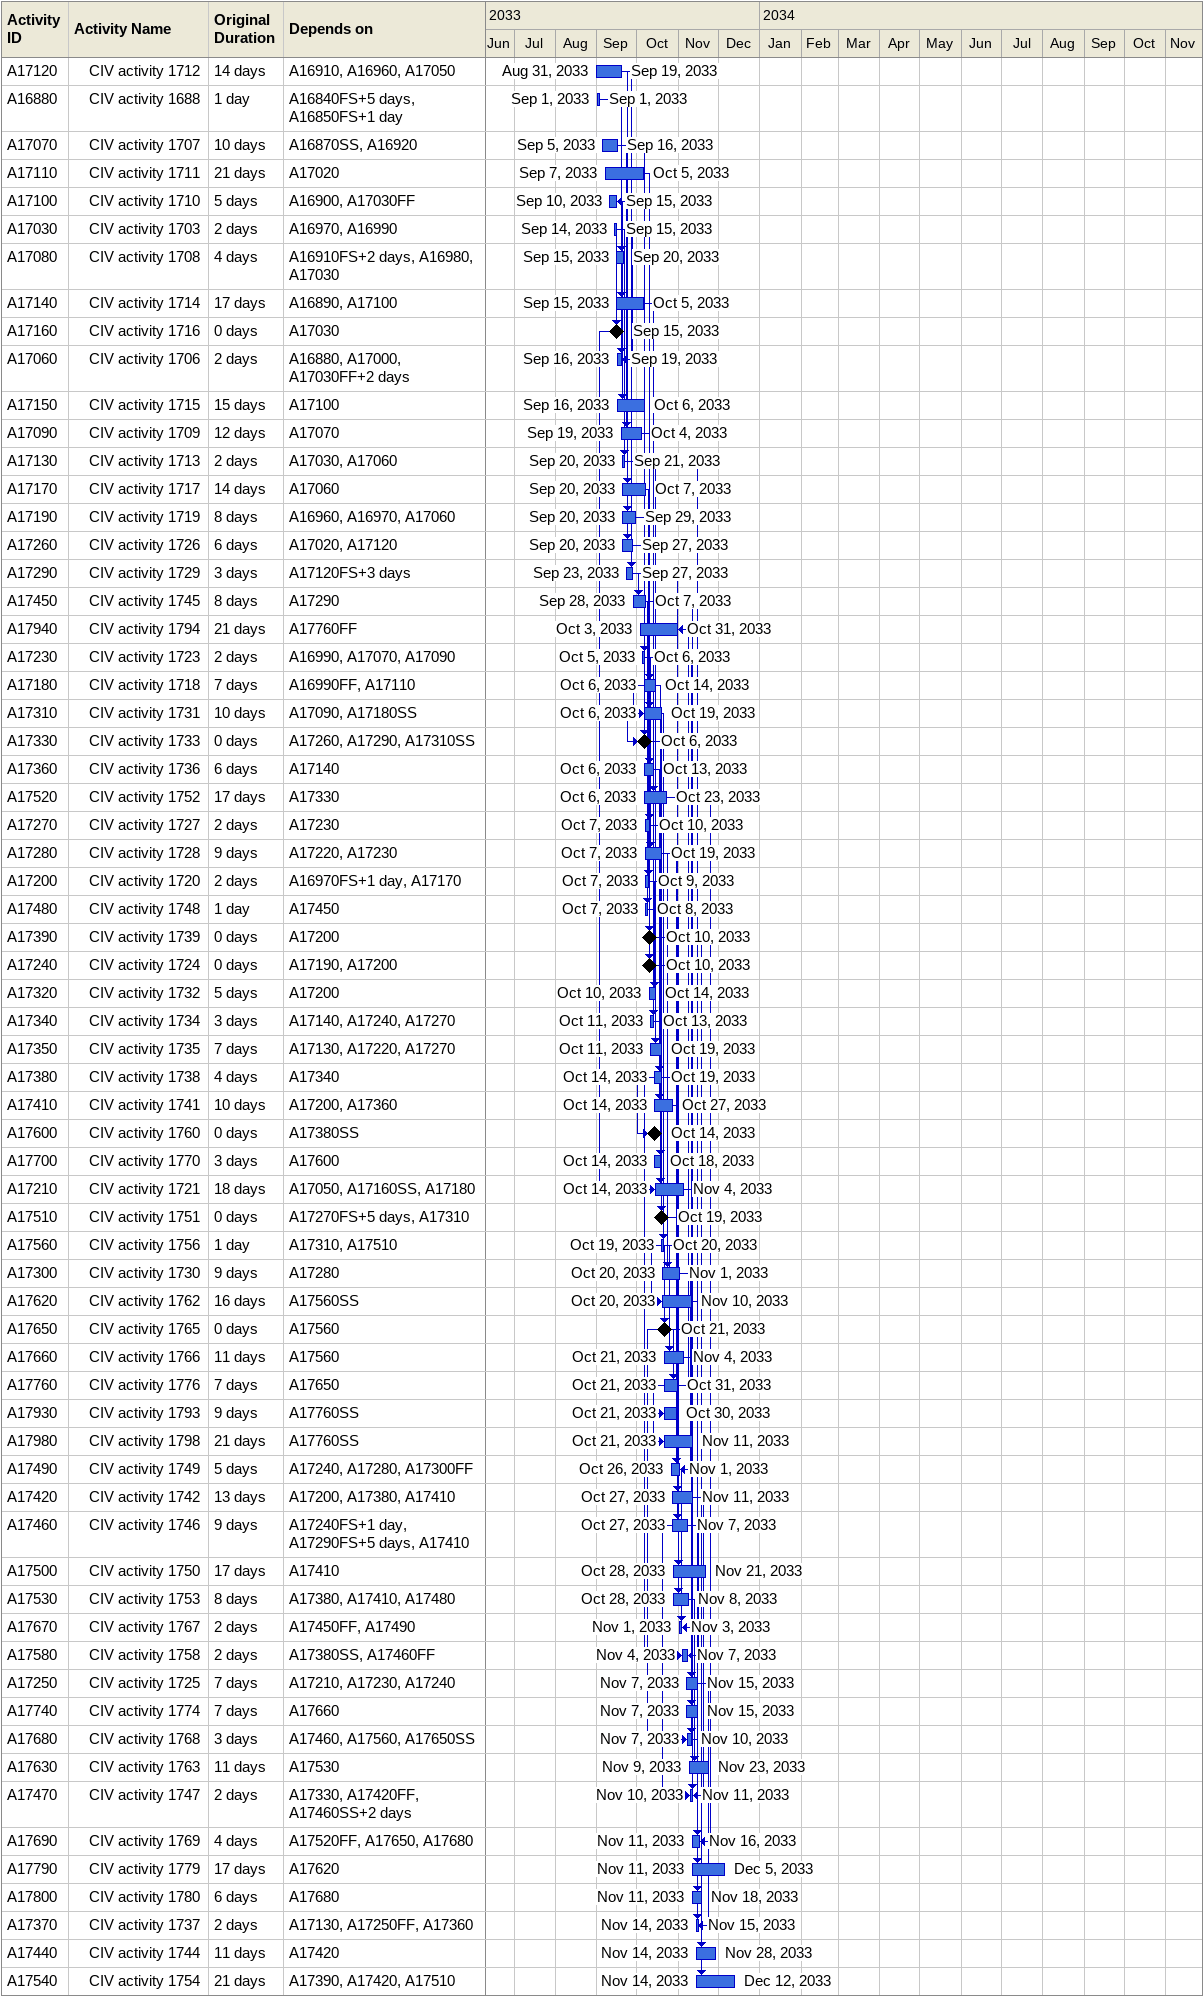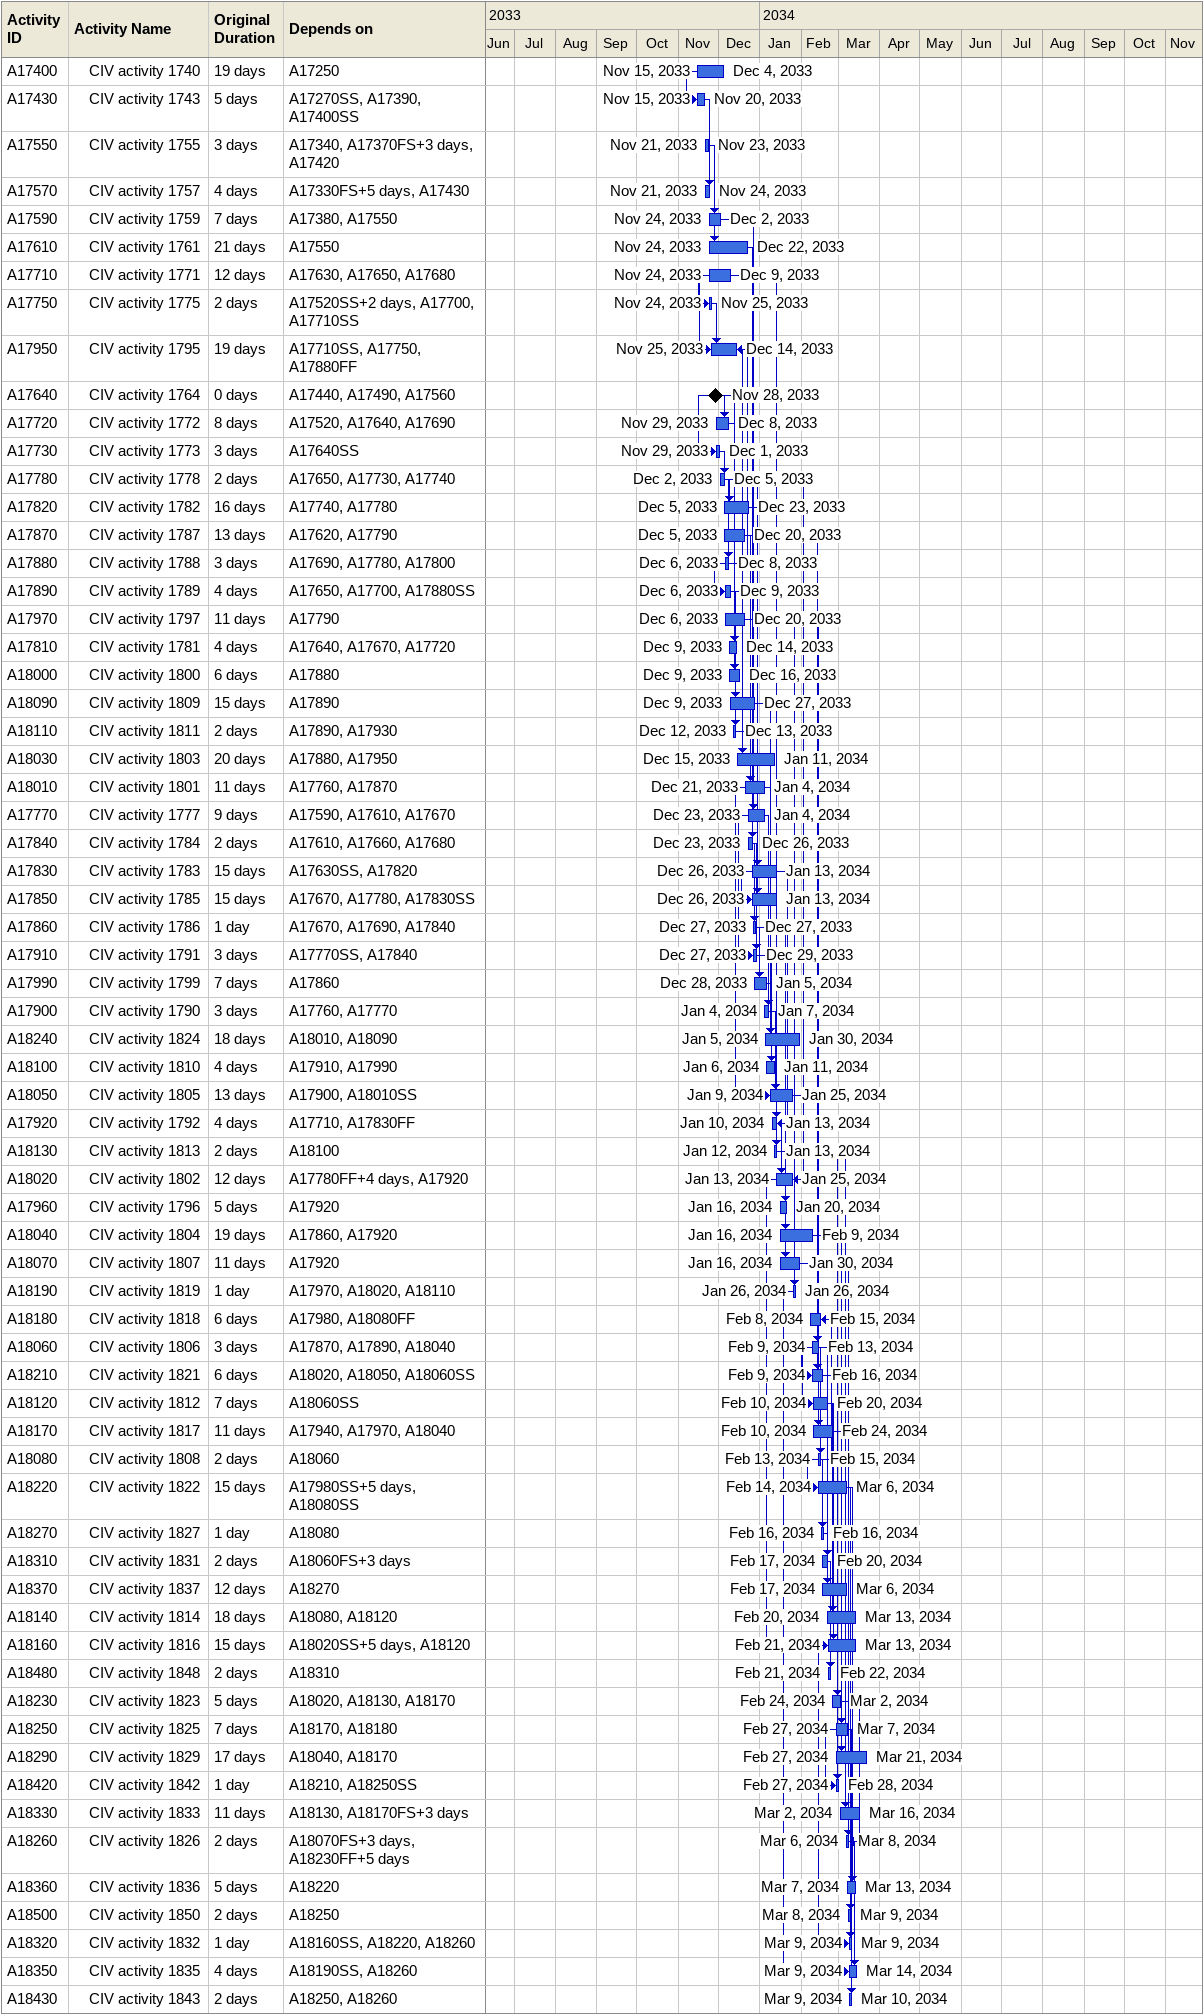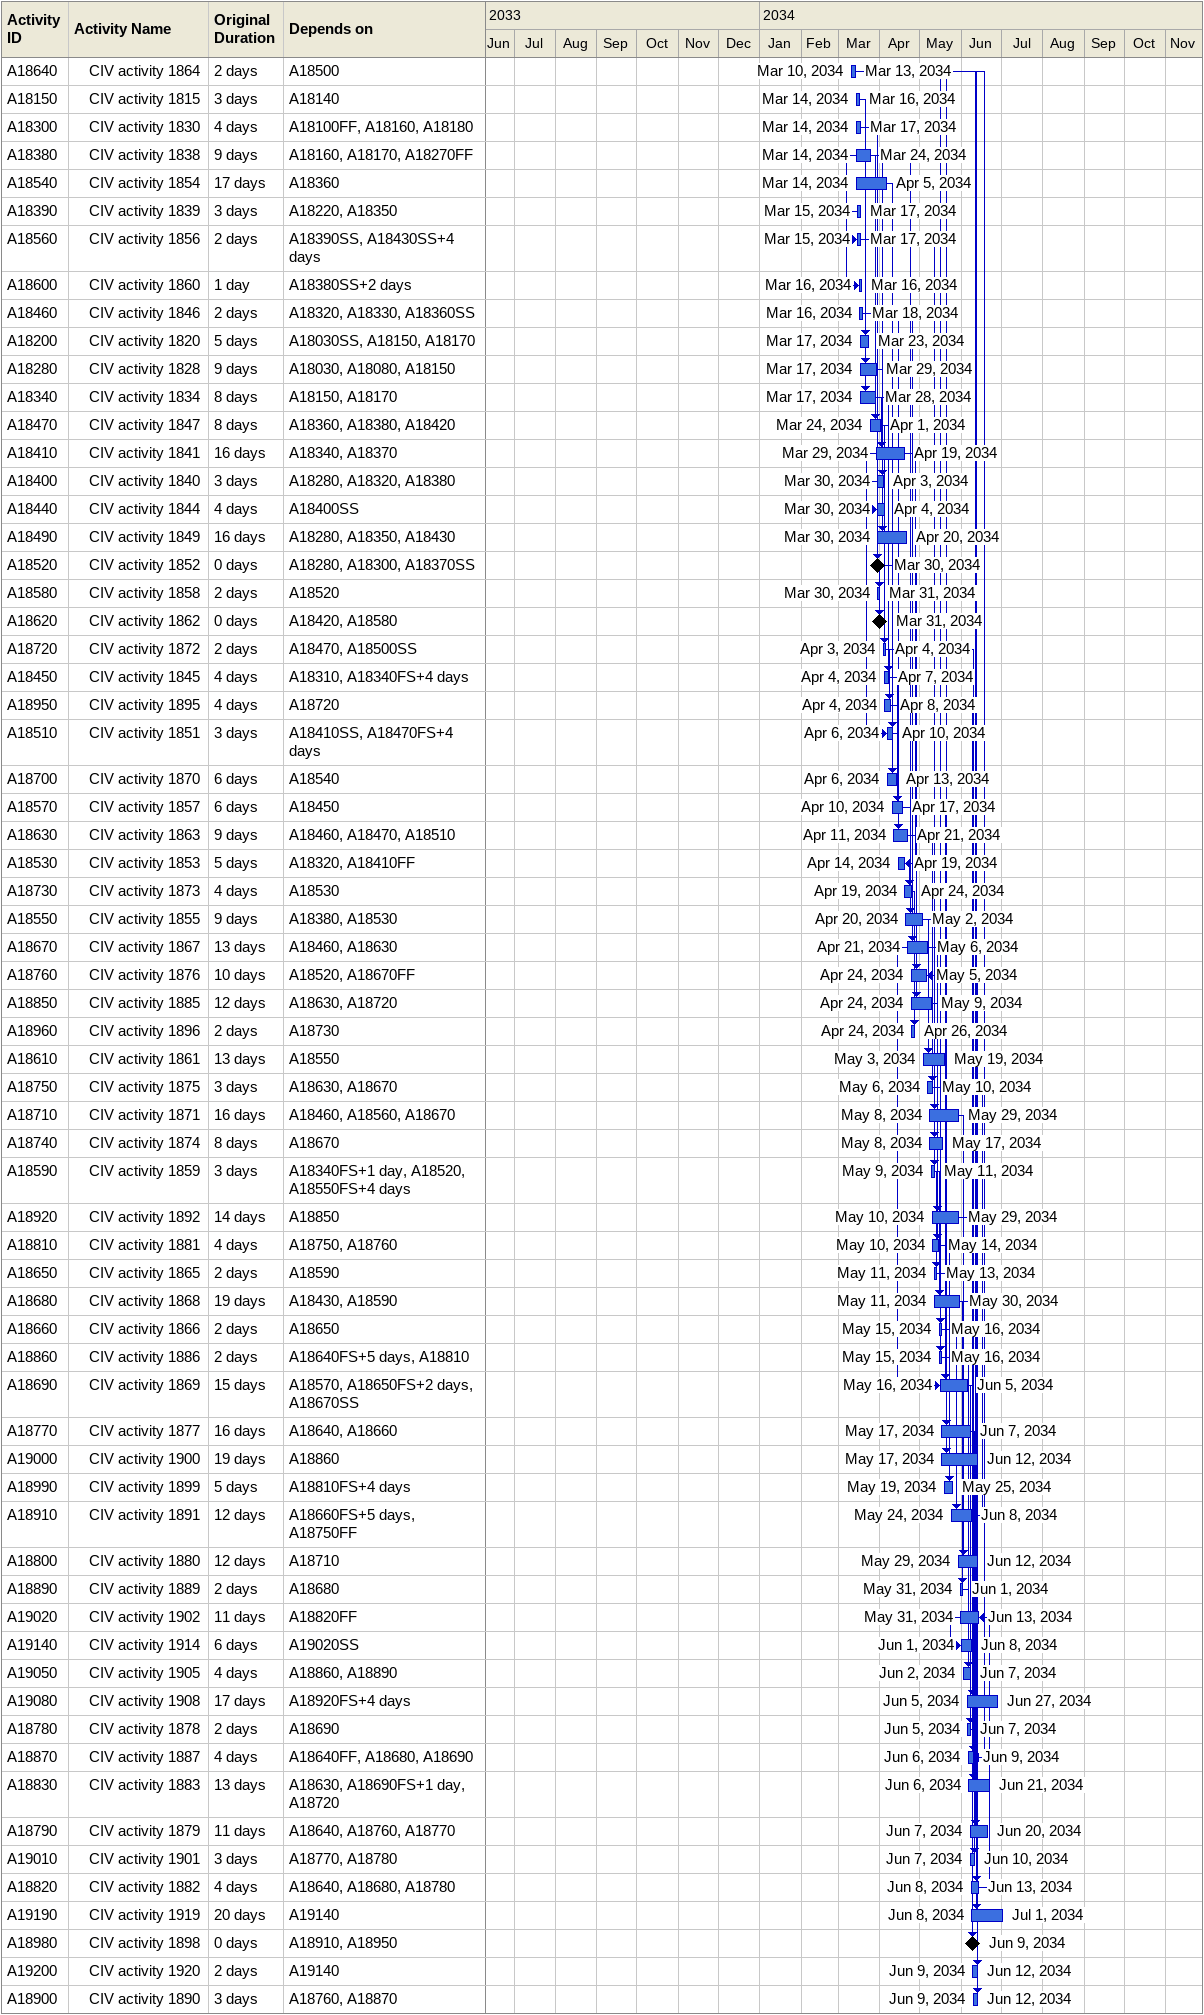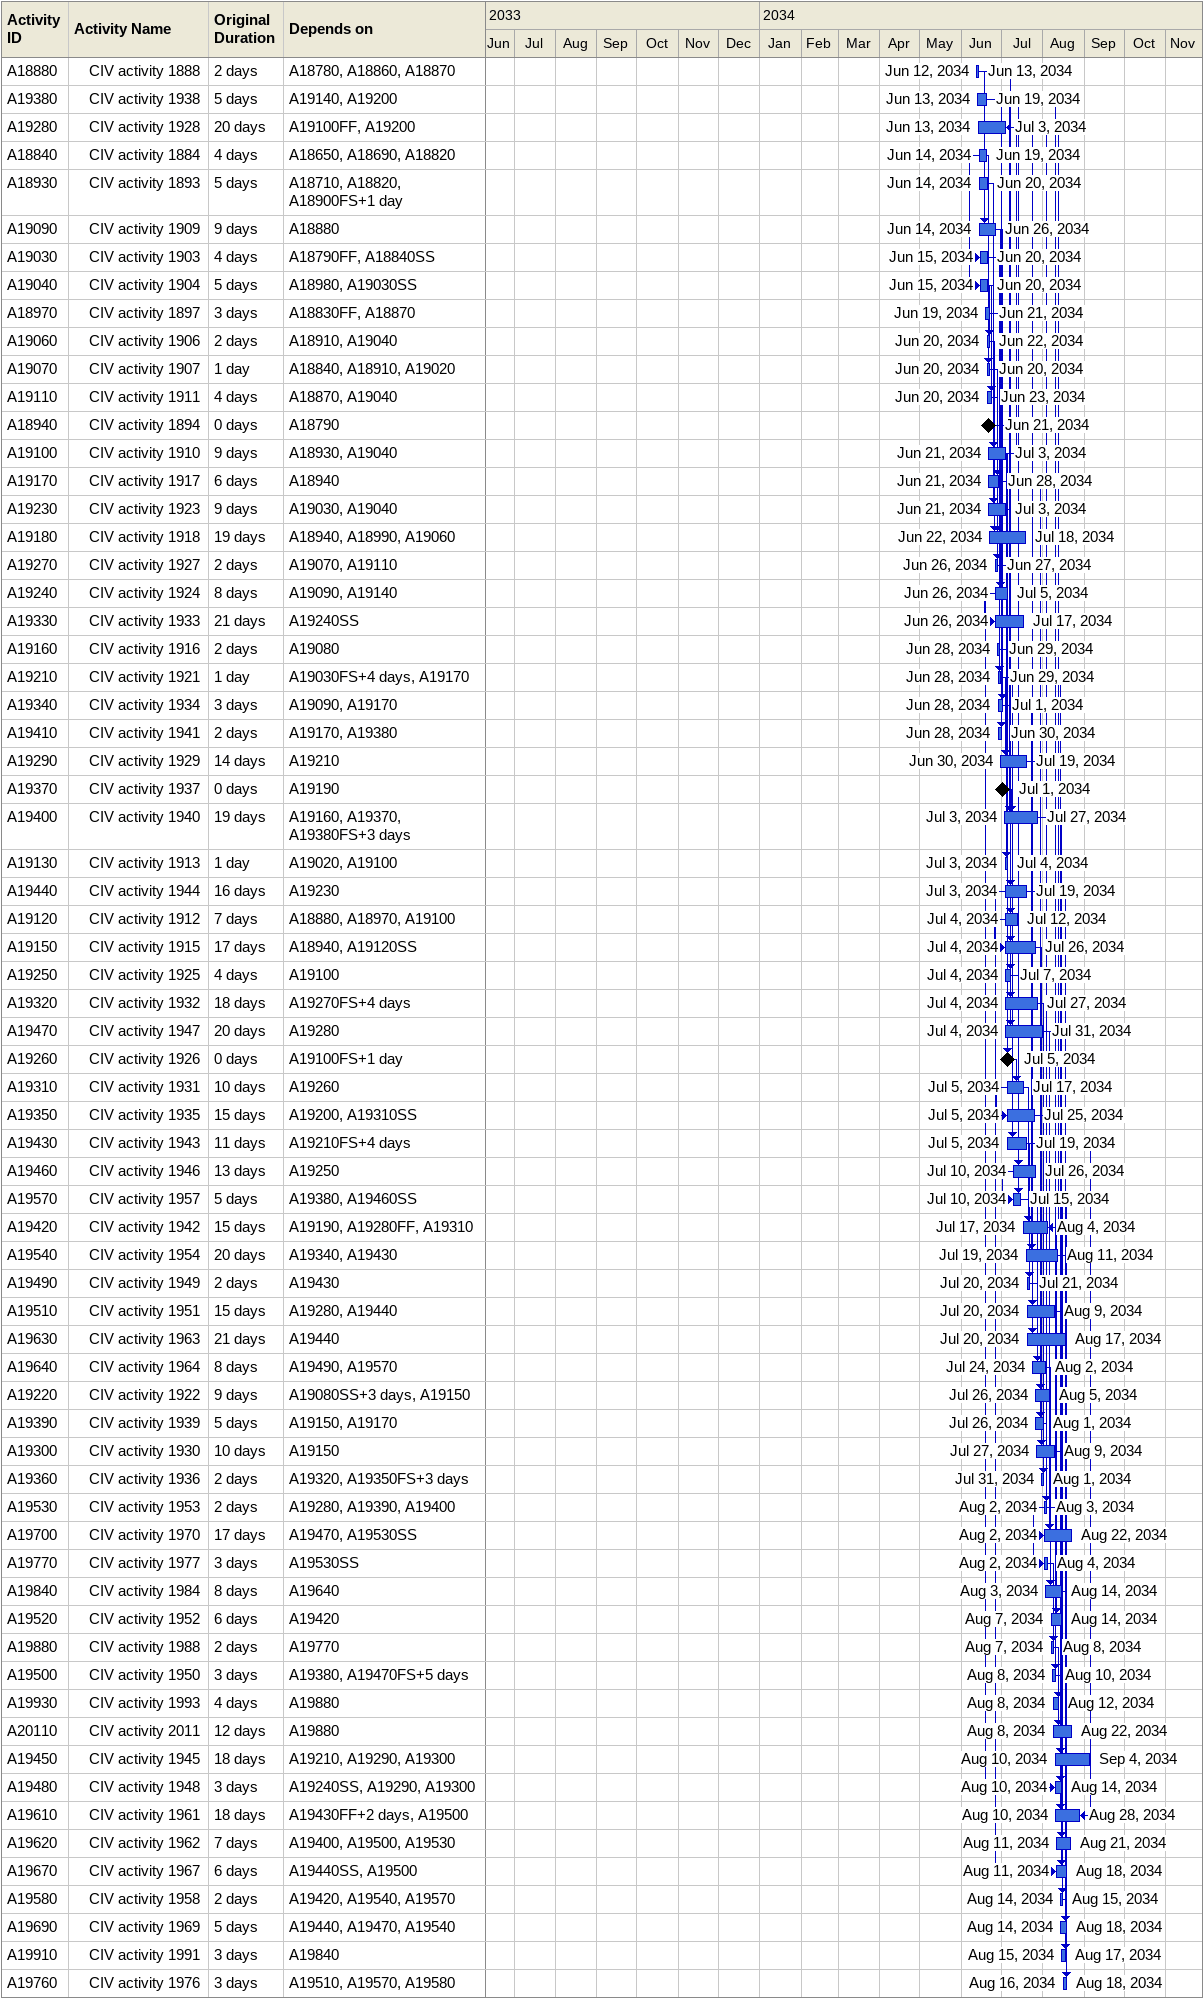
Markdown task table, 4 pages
| ID | Level | Task | Original duration | Start | Finish | Predecessors |
|---|---|---|---|---|---|---|
| A17120 | 2 | CIV activity 1712 | 14d | 2033-08-31 | 2033-09-19 | A16910, A16960, A17050 |
| A16880 | 2 | CIV activity 1688 | 1d | 2033-09-01 | 2033-09-01 | A16840FS+5d, A16850FS+1d |
| A17070 | 2 | CIV activity 1707 | 10d | 2033-09-05 | 2033-09-16 | A16870SS, A16920 |
| A17110 | 2 | CIV activity 1711 | 21d | 2033-09-07 | 2033-10-05 | A17020 |
| A17100 | 2 | CIV activity 1710 | 5d | 2033-09-10 | 2033-09-15 | A16900, A17030FF |
| A17030 | 2 | CIV activity 1703 | 2d | 2033-09-14 | 2033-09-15 | A16970, A16990 |
| A17080 | 2 | CIV activity 1708 | 4d | 2033-09-15 | 2033-09-20 | A16910FS+2d, A16980, A17030 |
| A17140 | 2 | CIV activity 1714 | 17d | 2033-09-15 | 2033-10-05 | A16890, A17100 |
| A17160 | 2 | CIV activity 1716 | 0d | 2033-09-15 | 2033-09-15 | A17030 |
| A17060 | 2 | CIV activity 1706 | 2d | 2033-09-16 | 2033-09-19 | A16880, A17000, A17030FF+2d |
| A17150 | 2 | CIV activity 1715 | 15d | 2033-09-16 | 2033-10-06 | A17100 |
| A17090 | 2 | CIV activity 1709 | 12d | 2033-09-19 | 2033-10-04 | A17070 |
| A17130 | 2 | CIV activity 1713 | 2d | 2033-09-20 | 2033-09-21 | A17030, A17060 |
| A17170 | 2 | CIV activity 1717 | 14d | 2033-09-20 | 2033-10-07 | A17060 |
| A17190 | 2 | CIV activity 1719 | 8d | 2033-09-20 | 2033-09-29 | A16960, A16970, A17060 |
| A17260 | 2 | CIV activity 1726 | 6d | 2033-09-20 | 2033-09-27 | A17020, A17120 |
| A17290 | 2 | CIV activity 1729 | 3d | 2033-09-23 | 2033-09-27 | A17120FS+3d |
| A17450 | 2 | CIV activity 1745 | 8d | 2033-09-28 | 2033-10-07 | A17290 |
| A17940 | 2 | CIV activity 1794 | 21d | 2033-10-03 | 2033-10-31 | A17760FF |
| A17230 | 2 | CIV activity 1723 | 2d | 2033-10-05 | 2033-10-06 | A16990, A17070, A17090 |
| A17180 | 2 | CIV activity 1718 | 7d | 2033-10-06 | 2033-10-14 | A16990FF, A17110 |
| A17310 | 2 | CIV activity 1731 | 10d | 2033-10-06 | 2033-10-19 | A17090, A17180SS |
| A17330 | 2 | CIV activity 1733 | 0d | 2033-10-06 | 2033-10-06 | A17260, A17290, A17310SS |
| A17360 | 2 | CIV activity 1736 | 6d | 2033-10-06 | 2033-10-13 | A17140 |
| A17520 | 2 | CIV activity 1752 | 17d | 2033-10-06 | 2033-10-23 | A17330 |
| A17270 | 2 | CIV activity 1727 | 2d | 2033-10-07 | 2033-10-10 | A17230 |
| A17280 | 2 | CIV activity 1728 | 9d | 2033-10-07 | 2033-10-19 | A17220, A17230 |
| A17200 | 2 | CIV activity 1720 | 2d | 2033-10-07 | 2033-10-09 | A16970FS+1d, A17170 |
| A17480 | 2 | CIV activity 1748 | 1d | 2033-10-07 | 2033-10-08 | A17450 |
| A17390 | 2 | CIV activity 1739 | 0d | 2033-10-10 | 2033-10-10 | A17200 |
| A17240 | 2 | CIV activity 1724 | 0d | 2033-10-10 | 2033-10-10 | A17190, A17200 |
| A17320 | 2 | CIV activity 1732 | 5d | 2033-10-10 | 2033-10-14 | A17200 |
| A17340 | 2 | CIV activity 1734 | 3d | 2033-10-11 | 2033-10-13 | A17140, A17240, A17270 |
| A17350 | 2 | CIV activity 1735 | 7d | 2033-10-11 | 2033-10-19 | A17130, A17220, A17270 |
| A17380 | 2 | CIV activity 1738 | 4d | 2033-10-14 | 2033-10-19 | A17340 |
| A17410 | 2 | CIV activity 1741 | 10d | 2033-10-14 | 2033-10-27 | A17200, A17360 |
| A17600 | 2 | CIV activity 1760 | 0d | 2033-10-14 | 2033-10-14 | A17380SS |
| A17700 | 2 | CIV activity 1770 | 3d | 2033-10-14 | 2033-10-18 | A17600 |
| A17210 | 2 | CIV activity 1721 | 18d | 2033-10-14 | 2033-11-04 | A17050, A17160SS, A17180 |
| A17510 | 2 | CIV activity 1751 | 0d | 2033-10-19 | 2033-10-19 | A17270FS+5d, A17310 |
| A17560 | 2 | CIV activity 1756 | 1d | 2033-10-19 | 2033-10-20 | A17310, A17510 |
| A17300 | 2 | CIV activity 1730 | 9d | 2033-10-20 | 2033-11-01 | A17280 |
| A17620 | 2 | CIV activity 1762 | 16d | 2033-10-20 | 2033-11-10 | A17560SS |
| A17650 | 2 | CIV activity 1765 | 0d | 2033-10-21 | 2033-10-21 | A17560 |
| A17660 | 2 | CIV activity 1766 | 11d | 2033-10-21 | 2033-11-04 | A17560 |
| A17760 | 2 | CIV activity 1776 | 7d | 2033-10-21 | 2033-10-31 | A17650 |
| A17930 | 2 | CIV activity 1793 | 9d | 2033-10-21 | 2033-10-30 | A17760SS |
| A17980 | 2 | CIV activity 1798 | 21d | 2033-10-21 | 2033-11-11 | A17760SS |
| A17490 | 2 | CIV activity 1749 | 5d | 2033-10-26 | 2033-11-01 | A17240, A17280, A17300FF |
| A17420 | 2 | CIV activity 1742 | 13d | 2033-10-27 | 2033-11-11 | A17200, A17380, A17410 |
| A17460 | 2 | CIV activity 1746 | 9d | 2033-10-27 | 2033-11-07 | A17240FS+1d, A17290FS+5d, A17410 |
| A17500 | 2 | CIV activity 1750 | 17d | 2033-10-28 | 2033-11-21 | A17410 |
| A17530 | 2 | CIV activity 1753 | 8d | 2033-10-28 | 2033-11-08 | A17380, A17410, A17480 |
| A17670 | 2 | CIV activity 1767 | 2d | 2033-11-01 | 2033-11-03 | A17450FF, A17490 |
| A17580 | 2 | CIV activity 1758 | 2d | 2033-11-04 | 2033-11-07 | A17380SS, A17460FF |
| A17250 | 2 | CIV activity 1725 | 7d | 2033-11-07 | 2033-11-15 | A17210, A17230, A17240 |
| A17740 | 2 | CIV activity 1774 | 7d | 2033-11-07 | 2033-11-15 | A17660 |
| A17680 | 2 | CIV activity 1768 | 3d | 2033-11-07 | 2033-11-10 | A17460, A17560, A17650SS |
| A17630 | 2 | CIV activity 1763 | 11d | 2033-11-09 | 2033-11-23 | A17530 |
| A17470 | 2 | CIV activity 1747 | 2d | 2033-11-10 | 2033-11-11 | A17330, A17420FF, A17460SS+2d |
| A17690 | 2 | CIV activity 1769 | 4d | 2033-11-11 | 2033-11-16 | A17520FF, A17650, A17680 |
| A17790 | 2 | CIV activity 1779 | 17d | 2033-11-11 | 2033-12-05 | A17620 |
| A17800 | 2 | CIV activity 1780 | 6d | 2033-11-11 | 2033-11-18 | A17680 |
| A17370 | 2 | CIV activity 1737 | 2d | 2033-11-14 | 2033-11-15 | A17130, A17250FF, A17360 |
| A17440 | 2 | CIV activity 1744 | 11d | 2033-11-14 | 2033-11-28 | A17420 |
| A17540 | 2 | CIV activity 1754 | 21d | 2033-11-14 | 2033-12-12 | A17390, A17420, A17510 |
| A17400 | 2 | CIV activity 1740 | 19d | 2033-11-15 | 2033-12-04 | A17250 |
| A17430 | 2 | CIV activity 1743 | 5d | 2033-11-15 | 2033-11-20 | A17270SS, A17390, A17400SS |
| A17550 | 2 | CIV activity 1755 | 3d | 2033-11-21 | 2033-11-23 | A17340, A17370FS+3d, A17420 |
| A17570 | 2 | CIV activity 1757 | 4d | 2033-11-21 | 2033-11-24 | A17330FS+5d, A17430 |
| A17590 | 2 | CIV activity 1759 | 7d | 2033-11-24 | 2033-12-02 | A17380, A17550 |
| A17610 | 2 | CIV activity 1761 | 21d | 2033-11-24 | 2033-12-22 | A17550 |
| A17710 | 2 | CIV activity 1771 | 12d | 2033-11-24 | 2033-12-09 | A17630, A17650, A17680 |
| A17750 | 2 | CIV activity 1775 | 2d | 2033-11-24 | 2033-11-25 | A17520SS+2d, A17700, A17710SS |
| A17950 | 2 | CIV activity 1795 | 19d | 2033-11-25 | 2033-12-14 | A17710SS, A17750, A17880FF |
| A17640 | 2 | CIV activity 1764 | 0d | 2033-11-28 | 2033-11-28 | A17440, A17490, A17560 |
| A17720 | 2 | CIV activity 1772 | 8d | 2033-11-29 | 2033-12-08 | A17520, A17640, A17690 |
| A17730 | 2 | CIV activity 1773 | 3d | 2033-11-29 | 2033-12-01 | A17640SS |
| A17780 | 2 | CIV activity 1778 | 2d | 2033-12-02 | 2033-12-05 | A17650, A17730, A17740 |
| A17820 | 2 | CIV activity 1782 | 16d | 2033-12-05 | 2033-12-23 | A17740, A17780 |
| A17870 | 2 | CIV activity 1787 | 13d | 2033-12-05 | 2033-12-20 | A17620, A17790 |
| A17880 | 2 | CIV activity 1788 | 3d | 2033-12-06 | 2033-12-08 | A17690, A17780, A17800 |
| A17890 | 2 | CIV activity 1789 | 4d | 2033-12-06 | 2033-12-09 | A17650, A17700, A17880SS |
| A17970 | 2 | CIV activity 1797 | 11d | 2033-12-06 | 2033-12-20 | A17790 |
| A17810 | 2 | CIV activity 1781 | 4d | 2033-12-09 | 2033-12-14 | A17640, A17670, A17720 |
| A18000 | 2 | CIV activity 1800 | 6d | 2033-12-09 | 2033-12-16 | A17880 |
| A18090 | 2 | CIV activity 1809 | 15d | 2033-12-09 | 2033-12-27 | A17890 |
| A18110 | 2 | CIV activity 1811 | 2d | 2033-12-12 | 2033-12-13 | A17890, A17930 |
| A18030 | 2 | CIV activity 1803 | 20d | 2033-12-15 | 2034-01-11 | A17880, A17950 |
| A18010 | 2 | CIV activity 1801 | 11d | 2033-12-21 | 2034-01-04 | A17760, A17870 |
| A17770 | 2 | CIV activity 1777 | 9d | 2033-12-23 | 2034-01-04 | A17590, A17610, A17670 |
| A17840 | 2 | CIV activity 1784 | 2d | 2033-12-23 | 2033-12-26 | A17610, A17660, A17680 |
| A17830 | 2 | CIV activity 1783 | 15d | 2033-12-26 | 2034-01-13 | A17630SS, A17820 |
| A17850 | 2 | CIV activity 1785 | 15d | 2033-12-26 | 2034-01-13 | A17670, A17780, A17830SS |
| A17860 | 2 | CIV activity 1786 | 1d | 2033-12-27 | 2033-12-27 | A17670, A17690, A17840 |
| A17910 | 2 | CIV activity 1791 | 3d | 2033-12-27 | 2033-12-29 | A17770SS, A17840 |
| A17990 | 2 | CIV activity 1799 | 7d | 2033-12-28 | 2034-01-05 | A17860 |
| A17900 | 2 | CIV activity 1790 | 3d | 2034-01-04 | 2034-01-07 | A17760, A17770 |
| A18240 | 2 | CIV activity 1824 | 18d | 2034-01-05 | 2034-01-30 | A18010, A18090 |
| A18100 | 2 | CIV activity 1810 | 4d | 2034-01-06 | 2034-01-11 | A17910, A17990 |
| A18050 | 2 | CIV activity 1805 | 13d | 2034-01-09 | 2034-01-25 | A17900, A18010SS |
| A17920 | 2 | CIV activity 1792 | 4d | 2034-01-10 | 2034-01-13 | A17710, A17830FF |
| A18130 | 2 | CIV activity 1813 | 2d | 2034-01-12 | 2034-01-13 | A18100 |
| A18020 | 2 | CIV activity 1802 | 12d | 2034-01-13 | 2034-01-25 | A17780FF+4d, A17920 |
| A17960 | 2 | CIV activity 1796 | 5d | 2034-01-16 | 2034-01-20 | A17920 |
| A18040 | 2 | CIV activity 1804 | 19d | 2034-01-16 | 2034-02-09 | A17860, A17920 |
| A18070 | 2 | CIV activity 1807 | 11d | 2034-01-16 | 2034-01-30 | A17920 |
| A18190 | 2 | CIV activity 1819 | 1d | 2034-01-26 | 2034-01-26 | A17970, A18020, A18110 |
| A18180 | 2 | CIV activity 1818 | 6d | 2034-02-08 | 2034-02-15 | A17980, A18080FF |
| A18060 | 2 | CIV activity 1806 | 3d | 2034-02-09 | 2034-02-13 | A17870, A17890, A18040 |
| A18210 | 2 | CIV activity 1821 | 6d | 2034-02-09 | 2034-02-16 | A18020, A18050, A18060SS |
| A18120 | 2 | CIV activity 1812 | 7d | 2034-02-10 | 2034-02-20 | A18060SS |
| A18170 | 2 | CIV activity 1817 | 11d | 2034-02-10 | 2034-02-24 | A17940, A17970, A18040 |
| A18080 | 2 | CIV activity 1808 | 2d | 2034-02-13 | 2034-02-15 | A18060 |
| A18220 | 2 | CIV activity 1822 | 15d | 2034-02-14 | 2034-03-06 | A17980SS+5d, A18080SS |
| A18270 | 2 | CIV activity 1827 | 1d | 2034-02-16 | 2034-02-16 | A18080 |
| A18310 | 2 | CIV activity 1831 | 2d | 2034-02-17 | 2034-02-20 | A18060FS+3d |
| A18370 | 2 | CIV activity 1837 | 12d | 2034-02-17 | 2034-03-06 | A18270 |
| A18140 | 2 | CIV activity 1814 | 18d | 2034-02-20 | 2034-03-13 | A18080, A18120 |
| A18160 | 2 | CIV activity 1816 | 15d | 2034-02-21 | 2034-03-13 | A18020SS+5d, A18120 |
| A18480 | 2 | CIV activity 1848 | 2d | 2034-02-21 | 2034-02-22 | A18310 |
| A18230 | 2 | CIV activity 1823 | 5d | 2034-02-24 | 2034-03-02 | A18020, A18130, A18170 |
| A18250 | 2 | CIV activity 1825 | 7d | 2034-02-27 | 2034-03-07 | A18170, A18180 |
| A18290 | 2 | CIV activity 1829 | 17d | 2034-02-27 | 2034-03-21 | A18040, A18170 |
| A18420 | 2 | CIV activity 1842 | 1d | 2034-02-27 | 2034-02-28 | A18210, A18250SS |
| A18330 | 2 | CIV activity 1833 | 11d | 2034-03-02 | 2034-03-16 | A18130, A18170FS+3d |
| A18260 | 2 | CIV activity 1826 | 2d | 2034-03-06 | 2034-03-08 | A18070FS+3d, A18230FF+5d |
| A18360 | 2 | CIV activity 1836 | 5d | 2034-03-07 | 2034-03-13 | A18220 |
| A18500 | 2 | CIV activity 1850 | 2d | 2034-03-08 | 2034-03-09 | A18250 |
| A18320 | 2 | CIV activity 1832 | 1d | 2034-03-09 | 2034-03-09 | A18160SS, A18220, A18260 |
| A18350 | 2 | CIV activity 1835 | 4d | 2034-03-09 | 2034-03-14 | A18190SS, A18260 |
| A18430 | 2 | CIV activity 1843 | 2d | 2034-03-09 | 2034-03-10 | A18250, A18260 |
| A18640 | 2 | CIV activity 1864 | 2d | 2034-03-10 | 2034-03-13 | A18500 |
| A18150 | 2 | CIV activity 1815 | 3d | 2034-03-14 | 2034-03-16 | A18140 |
| A18300 | 2 | CIV activity 1830 | 4d | 2034-03-14 | 2034-03-17 | A18100FF, A18160, A18180 |
| A18380 | 2 | CIV activity 1838 | 9d | 2034-03-14 | 2034-03-24 | A18160, A18170, A18270FF |
| A18540 | 2 | CIV activity 1854 | 17d | 2034-03-14 | 2034-04-05 | A18360 |
| A18390 | 2 | CIV activity 1839 | 3d | 2034-03-15 | 2034-03-17 | A18220, A18350 |
| A18560 | 2 | CIV activity 1856 | 2d | 2034-03-15 | 2034-03-17 | A18390SS, A18430SS+4d |
| A18600 | 2 | CIV activity 1860 | 1d | 2034-03-16 | 2034-03-16 | A18380SS+2d |
| A18460 | 2 | CIV activity 1846 | 2d | 2034-03-16 | 2034-03-18 | A18320, A18330, A18360SS |
| A18200 | 2 | CIV activity 1820 | 5d | 2034-03-17 | 2034-03-23 | A18030SS, A18150, A18170 |
| A18280 | 2 | CIV activity 1828 | 9d | 2034-03-17 | 2034-03-29 | A18030, A18080, A18150 |
| A18340 | 2 | CIV activity 1834 | 8d | 2034-03-17 | 2034-03-28 | A18150, A18170 |
| A18470 | 2 | CIV activity 1847 | 8d | 2034-03-24 | 2034-04-01 | A18360, A18380, A18420 |
| A18410 | 2 | CIV activity 1841 | 16d | 2034-03-29 | 2034-04-19 | A18340, A18370 |
| A18400 | 2 | CIV activity 1840 | 3d | 2034-03-30 | 2034-04-03 | A18280, A18320, A18380 |
| A18440 | 2 | CIV activity 1844 | 4d | 2034-03-30 | 2034-04-04 | A18400SS |
| A18490 | 2 | CIV activity 1849 | 16d | 2034-03-30 | 2034-04-20 | A18280, A18350, A18430 |
| A18520 | 2 | CIV activity 1852 | 0d | 2034-03-30 | 2034-03-30 | A18280, A18300, A18370SS |
| A18580 | 2 | CIV activity 1858 | 2d | 2034-03-30 | 2034-03-31 | A18520 |
| A18620 | 2 | CIV activity 1862 | 0d | 2034-03-31 | 2034-03-31 | A18420, A18580 |
| A18720 | 2 | CIV activity 1872 | 2d | 2034-04-03 | 2034-04-04 | A18470, A18500SS |
| A18450 | 2 | CIV activity 1845 | 4d | 2034-04-04 | 2034-04-07 | A18310, A18340FS+4d |
| A18950 | 2 | CIV activity 1895 | 4d | 2034-04-04 | 2034-04-08 | A18720 |
| A18510 | 2 | CIV activity 1851 | 3d | 2034-04-06 | 2034-04-10 | A18410SS, A18470FS+4d |
| A18700 | 2 | CIV activity 1870 | 6d | 2034-04-06 | 2034-04-13 | A18540 |
| A18570 | 2 | CIV activity 1857 | 6d | 2034-04-10 | 2034-04-17 | A18450 |
| A18630 | 2 | CIV activity 1863 | 9d | 2034-04-11 | 2034-04-21 | A18460, A18470, A18510 |
| A18530 | 2 | CIV activity 1853 | 5d | 2034-04-14 | 2034-04-19 | A18320, A18410FF |
| A18730 | 2 | CIV activity 1873 | 4d | 2034-04-19 | 2034-04-24 | A18530 |
| A18550 | 2 | CIV activity 1855 | 9d | 2034-04-20 | 2034-05-02 | A18380, A18530 |
| A18670 | 2 | CIV activity 1867 | 13d | 2034-04-21 | 2034-05-06 | A18460, A18630 |
| A18760 | 2 | CIV activity 1876 | 10d | 2034-04-24 | 2034-05-05 | A18520, A18670FF |
| A18850 | 2 | CIV activity 1885 | 12d | 2034-04-24 | 2034-05-09 | A18630, A18720 |
| A18960 | 2 | CIV activity 1896 | 2d | 2034-04-24 | 2034-04-26 | A18730 |
| A18610 | 2 | CIV activity 1861 | 13d | 2034-05-03 | 2034-05-19 | A18550 |
| A18750 | 2 | CIV activity 1875 | 3d | 2034-05-06 | 2034-05-10 | A18630, A18670 |
| A18710 | 2 | CIV activity 1871 | 16d | 2034-05-08 | 2034-05-29 | A18460, A18560, A18670 |
| A18740 | 2 | CIV activity 1874 | 8d | 2034-05-08 | 2034-05-17 | A18670 |
| A18590 | 2 | CIV activity 1859 | 3d | 2034-05-09 | 2034-05-11 | A18340FS+1d, A18520, A18550FS+4d |
| A18920 | 2 | CIV activity 1892 | 14d | 2034-05-10 | 2034-05-29 | A18850 |
| A18810 | 2 | CIV activity 1881 | 4d | 2034-05-10 | 2034-05-14 | A18750, A18760 |
| A18650 | 2 | CIV activity 1865 | 2d | 2034-05-11 | 2034-05-13 | A18590 |
| A18680 | 2 | CIV activity 1868 | 19d | 2034-05-11 | 2034-05-30 | A18430, A18590 |
| A18660 | 2 | CIV activity 1866 | 2d | 2034-05-15 | 2034-05-16 | A18650 |
| A18860 | 2 | CIV activity 1886 | 2d | 2034-05-15 | 2034-05-16 | A18640FS+5d, A18810 |
| A18690 | 2 | CIV activity 1869 | 15d | 2034-05-16 | 2034-06-05 | A18570, A18650FS+2d, A18670SS |
| A18770 | 2 | CIV activity 1877 | 16d | 2034-05-17 | 2034-06-07 | A18640, A18660 |
| A19000 | 2 | CIV activity 1900 | 19d | 2034-05-17 | 2034-06-12 | A18860 |
| A18990 | 2 | CIV activity 1899 | 5d | 2034-05-19 | 2034-05-25 | A18810FS+4d |
| A18910 | 2 | CIV activity 1891 | 12d | 2034-05-24 | 2034-06-08 | A18660FS+5d, A18750FF |
| A18800 | 2 | CIV activity 1880 | 12d | 2034-05-29 | 2034-06-12 | A18710 |
| A18890 | 2 | CIV activity 1889 | 2d | 2034-05-31 | 2034-06-01 | A18680 |
| A19020 | 2 | CIV activity 1902 | 11d | 2034-05-31 | 2034-06-13 | A18820FF |
| A19140 | 2 | CIV activity 1914 | 6d | 2034-06-01 | 2034-06-08 | A19020SS |
| A19050 | 2 | CIV activity 1905 | 4d | 2034-06-02 | 2034-06-07 | A18860, A18890 |
| A19080 | 2 | CIV activity 1908 | 17d | 2034-06-05 | 2034-06-27 | A18920FS+4d |
| A18780 | 2 | CIV activity 1878 | 2d | 2034-06-05 | 2034-06-07 | A18690 |
| A18870 | 2 | CIV activity 1887 | 4d | 2034-06-06 | 2034-06-09 | A18640FF, A18680, A18690 |
| A18830 | 2 | CIV activity 1883 | 13d | 2034-06-06 | 2034-06-21 | A18630, A18690FS+1d, A18720 |
| A18790 | 2 | CIV activity 1879 | 11d | 2034-06-07 | 2034-06-20 | A18640, A18760, A18770 |
| A19010 | 2 | CIV activity 1901 | 3d | 2034-06-07 | 2034-06-10 | A18770, A18780 |
| A18820 | 2 | CIV activity 1882 | 4d | 2034-06-08 | 2034-06-13 | A18640, A18680, A18780 |
| A19190 | 2 | CIV activity 1919 | 20d | 2034-06-08 | 2034-07-01 | A19140 |
| A18980 | 2 | CIV activity 1898 | 0d | 2034-06-09 | 2034-06-09 | A18910, A18950 |
| A19200 | 2 | CIV activity 1920 | 2d | 2034-06-09 | 2034-06-12 | A19140 |
| A18900 | 2 | CIV activity 1890 | 3d | 2034-06-09 | 2034-06-12 | A18760, A18870 |
| A18880 | 2 | CIV activity 1888 | 2d | 2034-06-12 | 2034-06-13 | A18780, A18860, A18870 |
| A19380 | 2 | CIV activity 1938 | 5d | 2034-06-13 | 2034-06-19 | A19140, A19200 |
| A19280 | 2 | CIV activity 1928 | 20d | 2034-06-13 | 2034-07-03 | A19100FF, A19200 |
| A18840 | 2 | CIV activity 1884 | 4d | 2034-06-14 | 2034-06-19 | A18650, A18690, A18820 |
| A18930 | 2 | CIV activity 1893 | 5d | 2034-06-14 | 2034-06-20 | A18710, A18820, A18900FS+1d |
| A19090 | 2 | CIV activity 1909 | 9d | 2034-06-14 | 2034-06-26 | A18880 |
| A19030 | 2 | CIV activity 1903 | 4d | 2034-06-15 | 2034-06-20 | A18790FF, A18840SS |
| A19040 | 2 | CIV activity 1904 | 5d | 2034-06-15 | 2034-06-20 | A18980, A19030SS |
| A18970 | 2 | CIV activity 1897 | 3d | 2034-06-19 | 2034-06-21 | A18830FF, A18870 |
| A19060 | 2 | CIV activity 1906 | 2d | 2034-06-20 | 2034-06-22 | A18910, A19040 |
| A19070 | 2 | CIV activity 1907 | 1d | 2034-06-20 | 2034-06-20 | A18840, A18910, A19020 |
| A19110 | 2 | CIV activity 1911 | 4d | 2034-06-20 | 2034-06-23 | A18870, A19040 |
| A18940 | 2 | CIV activity 1894 | 0d | 2034-06-21 | 2034-06-21 | A18790 |
| A19100 | 2 | CIV activity 1910 | 9d | 2034-06-21 | 2034-07-03 | A18930, A19040 |
| A19170 | 2 | CIV activity 1917 | 6d | 2034-06-21 | 2034-06-28 | A18940 |
| A19230 | 2 | CIV activity 1923 | 9d | 2034-06-21 | 2034-07-03 | A19030, A19040 |
| A19180 | 2 | CIV activity 1918 | 19d | 2034-06-22 | 2034-07-18 | A18940, A18990, A19060 |
| A19270 | 2 | CIV activity 1927 | 2d | 2034-06-26 | 2034-06-27 | A19070, A19110 |
| A19240 | 2 | CIV activity 1924 | 8d | 2034-06-26 | 2034-07-05 | A19090, A19140 |
| A19330 | 2 | CIV activity 1933 | 21d | 2034-06-26 | 2034-07-17 | A19240SS |
| A19160 | 2 | CIV activity 1916 | 2d | 2034-06-28 | 2034-06-29 | A19080 |
| A19210 | 2 | CIV activity 1921 | 1d | 2034-06-28 | 2034-06-29 | A19030FS+4d, A19170 |
| A19340 | 2 | CIV activity 1934 | 3d | 2034-06-28 | 2034-07-01 | A19090, A19170 |
| A19410 | 2 | CIV activity 1941 | 2d | 2034-06-28 | 2034-06-30 | A19170, A19380 |
| A19290 | 2 | CIV activity 1929 | 14d | 2034-06-30 | 2034-07-19 | A19210 |
| A19370 | 2 | CIV activity 1937 | 0d | 2034-07-01 | 2034-07-01 | A19190 |
| A19400 | 2 | CIV activity 1940 | 19d | 2034-07-03 | 2034-07-27 | A19160, A19370, A19380FS+3d |
| A19130 | 2 | CIV activity 1913 | 1d | 2034-07-03 | 2034-07-04 | A19020, A19100 |
| A19440 | 2 | CIV activity 1944 | 16d | 2034-07-03 | 2034-07-19 | A19230 |
| A19120 | 2 | CIV activity 1912 | 7d | 2034-07-04 | 2034-07-12 | A18880, A18970, A19100 |
| A19150 | 2 | CIV activity 1915 | 17d | 2034-07-04 | 2034-07-26 | A18940, A19120SS |
| A19250 | 2 | CIV activity 1925 | 4d | 2034-07-04 | 2034-07-07 | A19100 |
| A19320 | 2 | CIV activity 1932 | 18d | 2034-07-04 | 2034-07-27 | A19270FS+4d |
| A19470 | 2 | CIV activity 1947 | 20d | 2034-07-04 | 2034-07-31 | A19280 |
| A19260 | 2 | CIV activity 1926 | 0d | 2034-07-05 | 2034-07-05 | A19100FS+1d |
| A19310 | 2 | CIV activity 1931 | 10d | 2034-07-05 | 2034-07-17 | A19260 |
| A19350 | 2 | CIV activity 1935 | 15d | 2034-07-05 | 2034-07-25 | A19200, A19310SS |
| A19430 | 2 | CIV activity 1943 | 11d | 2034-07-05 | 2034-07-19 | A19210FS+4d |
| A19460 | 2 | CIV activity 1946 | 13d | 2034-07-10 | 2034-07-26 | A19250 |
| A19570 | 2 | CIV activity 1957 | 5d | 2034-07-10 | 2034-07-15 | A19380, A19460SS |
| A19420 | 2 | CIV activity 1942 | 15d | 2034-07-17 | 2034-08-04 | A19190, A19280FF, A19310 |
| A19540 | 2 | CIV activity 1954 | 20d | 2034-07-19 | 2034-08-11 | A19340, A19430 |
| A19490 | 2 | CIV activity 1949 | 2d | 2034-07-20 | 2034-07-21 | A19430 |
| A19510 | 2 | CIV activity 1951 | 15d | 2034-07-20 | 2034-08-09 | A19280, A19440 |
| A19630 | 2 | CIV activity 1963 | 21d | 2034-07-20 | 2034-08-17 | A19440 |
| A19640 | 2 | CIV activity 1964 | 8d | 2034-07-24 | 2034-08-02 | A19490, A19570 |
| A19220 | 2 | CIV activity 1922 | 9d | 2034-07-26 | 2034-08-05 | A19080SS+3d, A19150 |
| A19390 | 2 | CIV activity 1939 | 5d | 2034-07-26 | 2034-08-01 | A19150, A19170 |
| A19300 | 2 | CIV activity 1930 | 10d | 2034-07-27 | 2034-08-09 | A19150 |
| A19360 | 2 | CIV activity 1936 | 2d | 2034-07-31 | 2034-08-01 | A19320, A19350FS+3d |
| A19530 | 2 | CIV activity 1953 | 2d | 2034-08-02 | 2034-08-03 | A19280, A19390, A19400 |
| A19700 | 2 | CIV activity 1970 | 17d | 2034-08-02 | 2034-08-22 | A19470, A19530SS |
| A19770 | 2 | CIV activity 1977 | 3d | 2034-08-02 | 2034-08-04 | A19530SS |
| A19840 | 2 | CIV activity 1984 | 8d | 2034-08-03 | 2034-08-14 | A19640 |
| A19520 | 2 | CIV activity 1952 | 6d | 2034-08-07 | 2034-08-14 | A19420 |
| A19880 | 2 | CIV activity 1988 | 2d | 2034-08-07 | 2034-08-08 | A19770 |
| A19500 | 2 | CIV activity 1950 | 3d | 2034-08-08 | 2034-08-10 | A19380, A19470FS+5d |
| A19930 | 2 | CIV activity 1993 | 4d | 2034-08-08 | 2034-08-12 | A19880 |
| A20110 | 2 | CIV activity 2011 | 12d | 2034-08-08 | 2034-08-22 | A19880 |
| A19450 | 2 | CIV activity 1945 | 18d | 2034-08-10 | 2034-09-04 | A19210, A19290, A19300 |
| A19480 | 2 | CIV activity 1948 | 3d | 2034-08-10 | 2034-08-14 | A19240SS, A19290, A19300 |
| A19610 | 2 | CIV activity 1961 | 18d | 2034-08-10 | 2034-08-28 | A19430FF+2d, A19500 |
| A19620 | 2 | CIV activity 1962 | 7d | 2034-08-11 | 2034-08-21 | A19400, A19500, A19530 |
| A19670 | 2 | CIV activity 1967 | 6d | 2034-08-11 | 2034-08-18 | A19440SS, A19500 |
| A19580 | 2 | CIV activity 1958 | 2d | 2034-08-14 | 2034-08-15 | A19420, A19540, A19570 |
| A19690 | 2 | CIV activity 1969 | 5d | 2034-08-14 | 2034-08-18 | A19440, A19470, A19540 |
| A19910 | 2 | CIV activity 1991 | 3d | 2034-08-15 | 2034-08-17 | A19840 |
| A19760 | 2 | CIV activity 1976 | 3d | 2034-08-16 | 2034-08-18 | A19510, A19570, A19580 |
